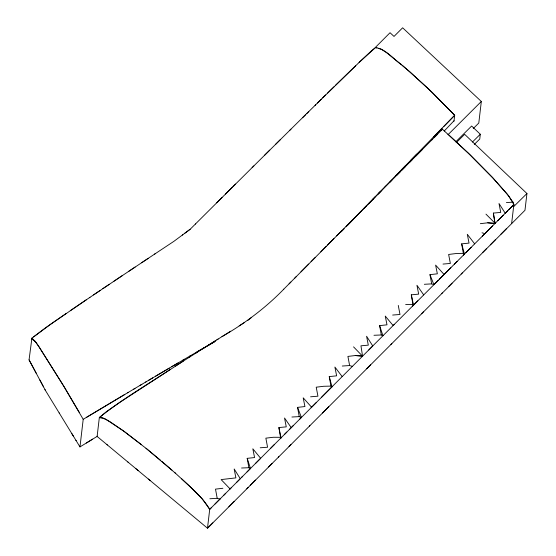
<?xml version="1.0" encoding="UTF-8"?>
<svg xmlns="http://www.w3.org/2000/svg" width="556" height="556" viewBox="0 0 556 556"><rect width="100%" height="100%" fill="white"/><g stroke="black" fill="none" stroke-linecap="round" stroke-linejoin="round"><path stroke-width="0.83" d="M76.137 440.651L45.495 390.548L29.058 359.864L31.914 338.104L45.432 327.887L66.046 313.57M97.564 436.147L79.967 446.913L83.205 419.321L62.953 384.849M170.504 369.26C146.638 385.127 121.618 399.5 99.336 417.577L97.119 436.439L207.492 528.2L212.83 522.855M211.169 507.864L209.709 509.338L207.492 528.2L524.975 210.286L526.942 193.523L464.656 134.337L456.177 142.711M453.988 121.222L454.683 115.321L454.106 114.696L428.328 88.71L402.259 65.198M375.536 47.26L390.041 32.721L394.016 36.432L402.634 27.8L481.322 101.47L478.792 123.022L473.267 128.54M455.871 141.704L471.634 126.024L480.301 134.246L479.745 139.035L474.275 144.435M511.645 223.442L513.862 204.58L513.042 202.182L506.85 193.634L493.228 178.295L468.409 153.227L442.437 129.228L440.971 130.709M444.251 131.001L454.043 120.721M195.385 224.061L232.63 186.983M341.196 231.838L344.171 228.766M346.04 226.834L353.533 219.099M363.791 208.528L379.838 192.015M347.736 225.076L366.189 206.061M401.223 170.053L442.041 128.241M416.764 154.123L410.446 160.601M405.546 165.625L378.838 193.05M372.513 199.548L375.508 196.47M378.518 48.421L381.527 49.282L387.289 53.223L409.987 71.884L432.443 92.664L454.683 115.321L443.994 126.254M385.155 186.552L385.523 186.177M433.305 137.186L454.683 115.321M395.531 175.891L397.804 173.569M422.226 149.606L415.784 156.104M507.558 210.905L505.23 213.226L499.003 203.496L500.734 212.413L493.367 213.087L495.042 223.442L487.723 222.81L480.335 223.672M283.525 289.419L290.857 282.045M294.36 278.521L391.91 180.172M389.554 182.549L400.132 171.88M432.332 139.417L402.016 169.983M434.674 137.061L442.437 129.228M280.544 438.364L281.037 437.864L278.897 427.571L286.264 426.855L284.526 417.987L291.233 427.654L284.415 434.486M278.327 457.227L278.827 456.726M300.963 271.856L308.726 264.037M311.068 261.674L315.023 257.685M327.616 244.987L333.913 238.642M336.665 235.862L341.954 230.531M346.506 225.945L352.81 219.592M359.106 213.247L361.595 210.731M368.399 203.871L373.688 198.541M377.997 194.197L381.805 190.36M396.887 175.154L405.414 166.55M409.487 162.449L412.121 159.794M431.859 139.89L437.148 134.566M289.071 283.845L296.126 276.735M320.798 251.861L326.087 246.53M215.047 503.993L220.378 498.642M223.79 495.229L231.053 487.953M236.397 482.594L240.282 478.702L234.166 468.951L235.89 477.882L221.128 479.592L230.087 488.919M241.721 477.257L250.471 468.493L247.198 458.346L254.572 457.553L252.827 448.789L260.66 458.283L255.315 463.641M299.462 419.412L301.421 417.438L297.557 407.374L304.938 406.547L303.187 397.825L311.61 407.228L289.745 429.142M311.096 407.757L316.427 402.405M321.806 397.026L331.995 386.809L329.256 376.593L336.63 375.835L334.886 367.023L342.183 376.6M412.476 306.168L417.813 300.824M424.339 284.29L431.671 283.88L433.902 284.707L438.191 280.405M439.157 279.432L450.805 267.77M454.28 264.281L457.108 261.452M465.838 252.702L471.175 247.357M482.33 236.175L513.862 204.58L508.705 195.948L492.359 177.371L470.286 155.041L448.032 134.211M492.519 225.972L444.494 274.087M497.856 220.621L503.194 215.276M508.525 209.932L513.862 204.58M174.64 472.489L188.873 485.499L202.294 498.947L209.709 509.338L225.715 493.297M230.094 488.912L242.701 476.277M247.059 471.912L286.847 432.047M444.501 274.087L311.61 407.228M228.836 506.815L234.173 501.47M250.179 485.43L255.517 480.085M421.497 313.779L423.359 311.902M448.588 286.632L452.063 283.143M490.302 244.835L495.639 239.483M500.977 234.139L506.307 228.794M463.412 255.128L464.475 254.071L461.675 243.862L469.042 243.097L467.297 234.291L474.664 243.862M394.051 324.635L393.134 325.545L385.245 316.058L386.99 324.822L379.616 325.621L381.298 334.976L382.945 335.755L379.616 325.621M270.848 448.073L274.233 444.689M368.823 349.905L372.756 345.971L366.578 336.227L368.308 345.144L360.948 345.818L362.568 356.181L353.546 346.861M291.233 427.654L293.151 425.729M461.202 273.99L462.258 272.933M322.466 412.997L328.777 406.679M366.606 368.767L370.539 364.833M390.924 344.407L391.834 343.497M441.874 293.353L442.284 292.949M482.636 252.514L486.424 248.72M246.794 488.821L248.254 487.355M268.631 466.936L272.016 463.551M289.016 446.517L290.934 444.591M154.485 254.196L173.84 241.373L190.187 229.246L195.497 223.95M233.214 186.406L235.556 184.071M448.178 134.545L481.322 101.47M309.4 426.091L309.852 425.639M252.118 167.627L269.757 150.127M216.715 202.815L222.025 197.533M225.534 194.037L253.849 165.903M275.63 144.31L290.962 129.145M264.719 155.124L280.363 139.625M472.412 142.044L480.301 134.246M302.513 117.74L305.675 114.626M289.912 130.173L308.802 111.534M513.619 206.679L526.942 193.523M315.099 105.341L315.683 104.771M317.455 103.02L325.684 94.937M306.856 113.452L321.396 99.156M327.686 92.977L333.975 86.819M322.751 97.821L359.781 61.792L375.502 47.559C386.003 49.123 393.078 58.894 401.515 64.559M335.685 85.151L355.666 65.74M359.106 62.432L371.623 50.659L375.502 47.559L377.01 47.99M283.782 289.183C265.553 307.941 244.598 323.62 221.969 336.637M175.668 473.399L146.68 448.824L123.286 430.789L105.536 419.064L99.336 417.577L106.404 411.662L120.284 402.044L183.376 361.039M33.527 336.971L51.131 323.884L89.933 297.342M247.677 320.527L251.09 317.796M184.738 233.284L190.187 229.246M182.312 235.084L182.771 234.743M70.278 310.672L86.625 299.58M89.377 297.717L122.223 275.672M93.477 294.951L100.33 290.343M102.853 288.647L109.31 284.311M114.029 281.148L148.264 258.325M128.672 271.363L135.129 267.061M141.578 262.766L155.11 253.779M175.508 366.063L189.811 356.952M189.29 357.286L215.54 340.682M196.178 352.914L197.102 352.323M203.058 348.556L230.594 331.216M216.833 339.869L218.154 339.035M239.191 325.83L244.355 322.598M86.298 443.035L92.637 439.157M83.205 419.321L124.829 394.447M86.854 417.132L114.341 400.695M114.821 400.403L128.089 392.501M127.47 392.87L134.955 388.422M133.787 389.11L141.829 384.342M140.112 385.364L146.43 381.611M145.63 382.083L152.747 377.872M148.695 380.269L184.328 359.287M155.562 376.21L169.295 368.107M171.7 366.696L178.017 362.985M183.021 360.052L190.638 355.597M189.881 356.042L212.371 343.024M196.741 352.052L203.6 348.077M207.979 345.547L214.567 341.759M213.775 342.218L215.172 341.412M362.533 355.979L355.305 355.541L347.917 356.403L349.627 365.549L352.379 366.39M222.886 488.272L215.499 489.134L217.201 498.287L219.898 499.128M431.671 283.88L429.976 274.643L437.357 273.816L435.605 265.094L444.091 274.49M411.308 294.84L413.518 305.126L412.948 304.542L411.308 294.84L418.675 294.124L416.937 285.256L423.707 294.916M443.007 264.072L450.36 263.447L448.636 254.46L456.031 253.543L463.336 253.355L464.475 254.071M310.589 396.803L317.942 396.185L316.218 387.198L323.613 386.281L330.917 386.107L331.995 386.809M392.647 315.05L399.993 314.487L398.277 305.432M260.222 447.782L267.575 447.226L265.858 438.163L273.246 437.273L280.53 437.301L281.037 437.864M342.281 366.036L349.627 365.549M209.862 498.767L217.201 498.287M506.391 202.551L513.042 202.182M291.921 417.021L299.253 416.618L301.421 417.438M373.973 335.282L381.298 334.976M241.554 468.013L248.873 467.714L250.471 468.493M99.336 417.577L102.311 417.514L110.095 421.754L124.301 431.532L141.182 444.432M405.665 304.542L412.948 304.542M487.723 222.81L495.042 223.442M355.305 355.541L362.519 356.222M482.038 232.804L484.853 233.652M62.529 384.175L39.309 347.264L35.528 341.794L31.553 338.604L35.23 341.405L38.67 346.291L64.19 386.858L79.432 412.601M145.971 448.254L160.336 460.111M107.002 444.654L107.371 444.96M127.873 462.008L128.533 462.557M135.713 468.52L138.117 470.529M148.376 479.05L150.064 480.46M161.713 461.272L171.929 470.091M181.437 478.598C191.445 488.251 202.641 497.154 209.709 509.338M485.965 214.13L494.965 223.158L493.367 213.087M31.914 338.104L35.528 341.794M59.158 412.893L59.575 413.581M75.887 440.248L79.967 446.913M71.807 433.576L73.316 436.043M29.058 359.864L36.251 373.298M39.879 380.075L43.514 386.851M44.939 389.52L45.495 390.548M429.976 274.643L433.902 284.707M297.557 407.374L299.253 416.618M247.198 458.346L248.873 467.714M461.675 243.862L463.336 253.355M329.256 376.593L330.917 386.107M278.897 427.571L280.53 437.301"/></g></svg>
